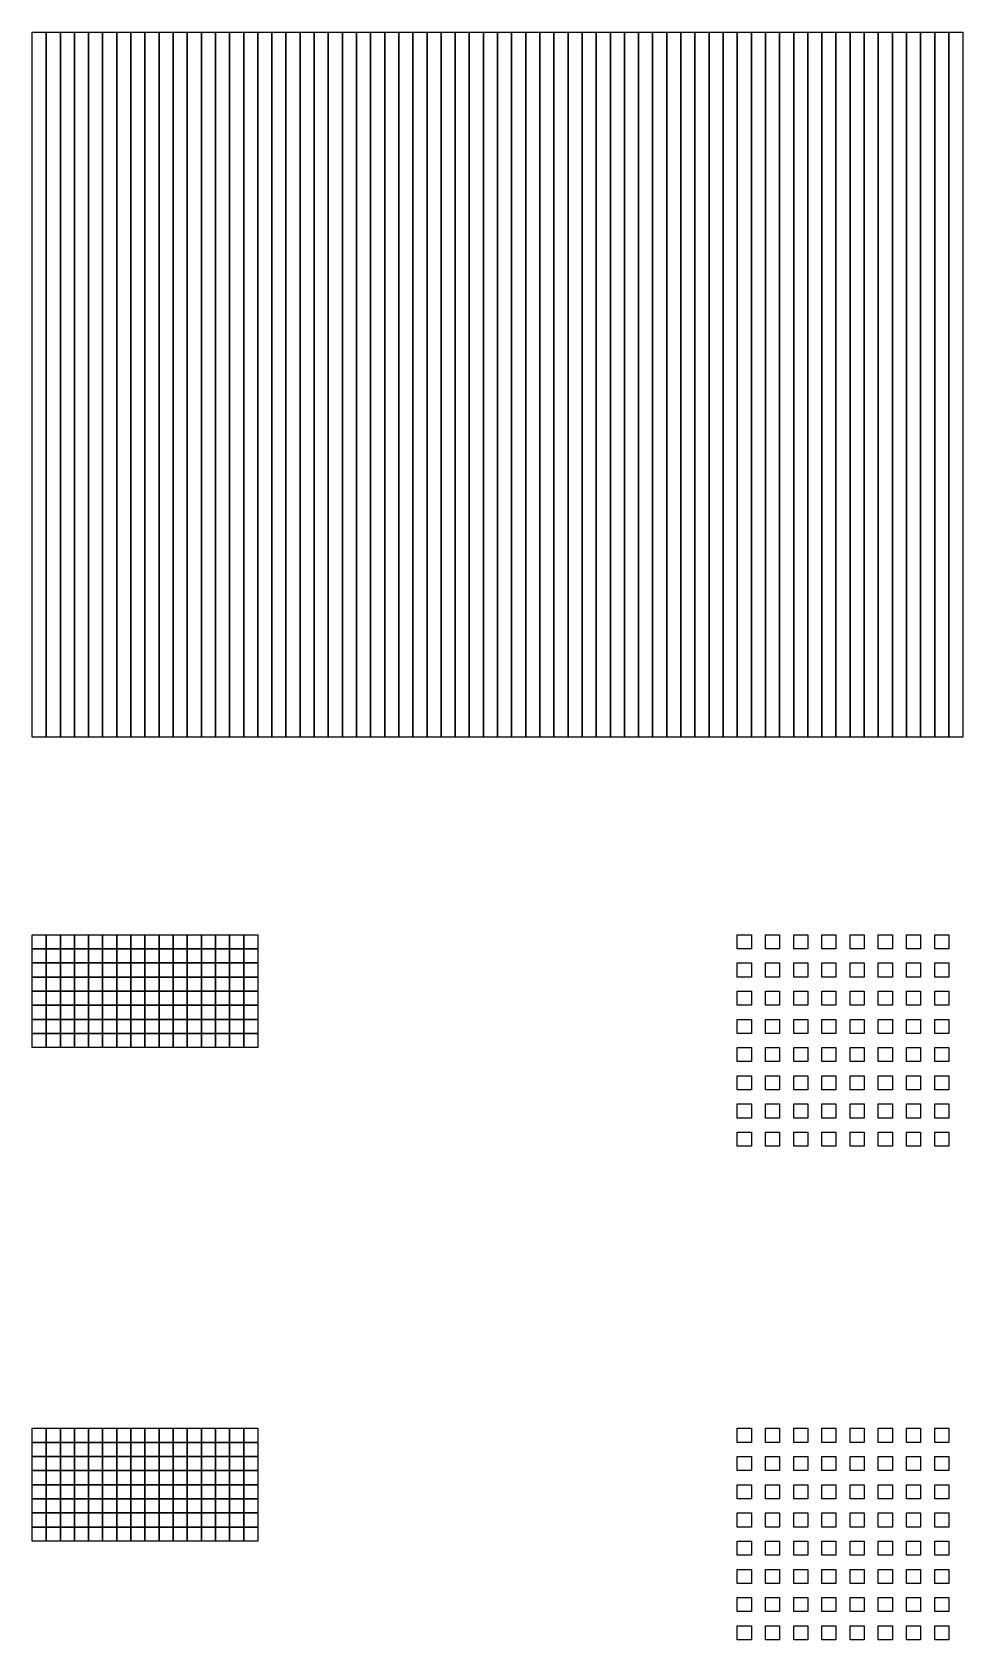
# Model space of a CAD drawing. Extents: x 0 to 780, y -350 to 670.
# Drawn here: x 100 to 165.5, y 416 to 530 of the extents above; entities that cross this region are included whole.
import ezdxf

# ---------------------------------------------------------------- set-up
doc = ezdxf.new("R2010")
doc.units = 0
for name, color, linetype in [('layer000', 1, 'CONTINUOUS'), ('layer001', 2, 'CONTINUOUS'), ('layer002', 3, 'CONTINUOUS'), ('layer003', 4, 'CONTINUOUS'), ('layer004', 5, 'CONTINUOUS'), ('layer005', 6, 'CONTINUOUS'), ('layer006', 7, 'CONTINUOUS'), ('layer007', 8, 'CONTINUOUS'), ('layer008', 9, 'CONTINUOUS'), ('layer009', 10, 'CONTINUOUS'), ('layer010', 11, 'CONTINUOUS'), ('layer011', 12, 'CONTINUOUS'), ('layer012', 13, 'CONTINUOUS'), ('layer013', 14, 'CONTINUOUS'), ('layer014', 15, 'CONTINUOUS'), ('layer015', 16, 'CONTINUOUS'), ('layer016', 17, 'CONTINUOUS'), ('layer017', 18, 'CONTINUOUS'), ('layer018', 19, 'CONTINUOUS'), ('layer019', 20, 'CONTINUOUS'), ('layer020', 21, 'CONTINUOUS'), ('layer021', 22, 'CONTINUOUS'), ('layer022', 23, 'CONTINUOUS'), ('layer023', 24, 'CONTINUOUS'), ('layer024', 25, 'CONTINUOUS'), ('layer025', 26, 'CONTINUOUS'), ('layer026', 27, 'CONTINUOUS'), ('layer027', 28, 'CONTINUOUS'), ('layer028', 29, 'CONTINUOUS'), ('layer029', 30, 'CONTINUOUS'), ('layer030', 31, 'CONTINUOUS'), ('layer031', 32, 'CONTINUOUS'), ('layer032', 33, 'CONTINUOUS'), ('layer033', 34, 'CONTINUOUS'), ('layer034', 35, 'CONTINUOUS'), ('layer035', 36, 'CONTINUOUS'), ('layer036', 37, 'CONTINUOUS'), ('layer037', 38, 'CONTINUOUS'), ('layer038', 39, 'CONTINUOUS'), ('layer039', 40, 'CONTINUOUS'), ('layer040', 41, 'CONTINUOUS'), ('layer041', 42, 'CONTINUOUS'), ('layer042', 43, 'CONTINUOUS'), ('layer043', 44, 'CONTINUOUS'), ('layer044', 45, 'CONTINUOUS'), ('layer045', 46, 'CONTINUOUS'), ('layer046', 47, 'CONTINUOUS'), ('layer047', 48, 'CONTINUOUS'), ('layer048', 49, 'CONTINUOUS'), ('layer049', 50, 'CONTINUOUS'), ('layer050', 51, 'CONTINUOUS'), ('layer051', 52, 'CONTINUOUS'), ('layer052', 53, 'CONTINUOUS'), ('layer053', 54, 'CONTINUOUS'), ('layer054', 55, 'CONTINUOUS'), ('layer055', 56, 'CONTINUOUS'), ('layer056', 57, 'CONTINUOUS'), ('layer057', 58, 'CONTINUOUS'), ('layer058', 59, 'CONTINUOUS'), ('layer059', 60, 'CONTINUOUS'), ('layer060', 61, 'CONTINUOUS'), ('layer061', 62, 'CONTINUOUS'), ('layer062', 63, 'CONTINUOUS'), ('layer063', 64, 'CONTINUOUS'), ('layer064', 65, 'CONTINUOUS'), ('layer065', 66, 'CONTINUOUS'), ('layer066', 67, 'CONTINUOUS'), ('layer067', 68, 'CONTINUOUS'), ('layer068', 69, 'CONTINUOUS'), ('layer069', 70, 'CONTINUOUS'), ('layer070', 71, 'CONTINUOUS'), ('layer071', 72, 'CONTINUOUS'), ('layer072', 73, 'CONTINUOUS'), ('layer073', 74, 'CONTINUOUS'), ('layer074', 75, 'CONTINUOUS'), ('layer075', 76, 'CONTINUOUS'), ('layer076', 77, 'CONTINUOUS'), ('layer077', 78, 'CONTINUOUS'), ('layer078', 79, 'CONTINUOUS'), ('layer079', 80, 'CONTINUOUS'), ('layer080', 81, 'CONTINUOUS'), ('layer081', 82, 'CONTINUOUS'), ('layer082', 83, 'CONTINUOUS'), ('layer083', 84, 'CONTINUOUS'), ('layer084', 85, 'CONTINUOUS'), ('layer085', 86, 'CONTINUOUS'), ('layer086', 87, 'CONTINUOUS'), ('layer087', 88, 'CONTINUOUS'), ('layer088', 89, 'CONTINUOUS'), ('layer089', 90, 'CONTINUOUS'), ('layer090', 91, 'CONTINUOUS'), ('layer091', 92, 'CONTINUOUS'), ('layer092', 93, 'CONTINUOUS'), ('layer093', 94, 'CONTINUOUS'), ('layer094', 95, 'CONTINUOUS'), ('layer095', 96, 'CONTINUOUS'), ('layer096', 97, 'CONTINUOUS'), ('layer097', 98, 'CONTINUOUS'), ('layer098', 99, 'CONTINUOUS'), ('layer099', 100, 'CONTINUOUS'), ('layer100', 101, 'CONTINUOUS'), ('layer101', 102, 'CONTINUOUS'), ('layer102', 103, 'CONTINUOUS'), ('layer103', 104, 'CONTINUOUS'), ('layer104', 105, 'CONTINUOUS'), ('layer105', 106, 'CONTINUOUS'), ('layer106', 107, 'CONTINUOUS'), ('layer107', 108, 'CONTINUOUS'), ('layer108', 109, 'CONTINUOUS'), ('layer109', 110, 'CONTINUOUS'), ('layer110', 111, 'CONTINUOUS'), ('layer111', 112, 'CONTINUOUS'), ('layer112', 113, 'CONTINUOUS'), ('layer113', 114, 'CONTINUOUS'), ('layer114', 115, 'CONTINUOUS'), ('layer115', 116, 'CONTINUOUS'), ('layer116', 117, 'CONTINUOUS'), ('layer117', 118, 'CONTINUOUS'), ('layer118', 119, 'CONTINUOUS'), ('layer119', 120, 'CONTINUOUS'), ('layer120', 121, 'CONTINUOUS'), ('layer121', 122, 'CONTINUOUS'), ('layer122', 123, 'CONTINUOUS'), ('layer123', 124, 'CONTINUOUS'), ('layer124', 125, 'CONTINUOUS'), ('layer125', 126, 'CONTINUOUS'), ('layer126', 127, 'CONTINUOUS'), ('layer127', 128, 'CONTINUOUS')]:
    doc.layers.add(name, color=color, linetype=linetype)

# ---------------------------------------------------------------- blocks, each defined once
blk = doc.blocks.new('gs_matrix_1um')
at = {"layer": 'layer000'}
for points in [[(100, 430), (100, 431), (101, 431), (101, 430)], [(150, 430), (150, 431), (151, 431), (151, 430)]]:
    blk.add_lwpolyline(points, close=True, dxfattribs=at)
at = {"layer": 'layer001'}
for points in [[(101, 430), (101, 431), (102, 431), (102, 430)], [(152, 430), (152, 431), (153, 431), (153, 430)]]:
    blk.add_lwpolyline(points, close=True, dxfattribs=at)
at = {"layer": 'layer002'}
for points in [[(102, 430), (102, 431), (103, 431), (103, 430)], [(154, 430), (154, 431), (155, 431), (155, 430)]]:
    blk.add_lwpolyline(points, close=True, dxfattribs=at)
at = {"layer": 'layer003'}
for points in [[(103, 430), (103, 431), (104, 431), (104, 430)], [(156, 430), (156, 431), (157, 431), (157, 430)]]:
    blk.add_lwpolyline(points, close=True, dxfattribs=at)
at = {"layer": 'layer004'}
for points in [[(104, 430), (104, 431), (105, 431), (105, 430)], [(158, 430), (158, 431), (159, 431), (159, 430)]]:
    blk.add_lwpolyline(points, close=True, dxfattribs=at)
at = {"layer": 'layer005'}
for points in [[(105, 430), (105, 431), (106, 431), (106, 430)], [(160, 430), (160, 431), (161, 431), (161, 430)]]:
    blk.add_lwpolyline(points, close=True, dxfattribs=at)
at = {"layer": 'layer006'}
for points in [[(106, 430), (106, 431), (107, 431), (107, 430)], [(162, 430), (162, 431), (163, 431), (163, 430)]]:
    blk.add_lwpolyline(points, close=True, dxfattribs=at)
at = {"layer": 'layer007'}
for points in [[(107, 430), (107, 431), (108, 431), (108, 430)], [(164, 430), (164, 431), (165, 431), (165, 430)]]:
    blk.add_lwpolyline(points, close=True, dxfattribs=at)
at = {"layer": 'layer008'}
blk.add_lwpolyline([(108, 430), (108, 431), (109, 431), (109, 430)], close=True, dxfattribs=at)
at = {"layer": 'layer009'}
blk.add_lwpolyline([(109, 430), (109, 431), (110, 431), (110, 430)], close=True, dxfattribs=at)
at = {"layer": 'layer010'}
blk.add_lwpolyline([(110, 430), (110, 431), (111, 431), (111, 430)], close=True, dxfattribs=at)
at = {"layer": 'layer011'}
blk.add_lwpolyline([(111, 430), (111, 431), (112, 431), (112, 430)], close=True, dxfattribs=at)
at = {"layer": 'layer012'}
blk.add_lwpolyline([(112, 430), (112, 431), (113, 431), (113, 430)], close=True, dxfattribs=at)
at = {"layer": 'layer013'}
blk.add_lwpolyline([(113, 430), (113, 431), (114, 431), (114, 430)], close=True, dxfattribs=at)
at = {"layer": 'layer014'}
blk.add_lwpolyline([(114, 430), (114, 431), (115, 431), (115, 430)], close=True, dxfattribs=at)
at = {"layer": 'layer015'}
blk.add_lwpolyline([(115, 430), (115, 431), (116, 431), (116, 430)], close=True, dxfattribs=at)
at = {"layer": 'layer016'}
for points in [[(100, 429), (100, 430), (101, 430), (101, 429)], [(150, 428), (150, 429), (151, 429), (151, 428)]]:
    blk.add_lwpolyline(points, close=True, dxfattribs=at)
at = {"layer": 'layer017'}
for points in [[(101, 429), (101, 430), (102, 430), (102, 429)], [(152, 428), (152, 429), (153, 429), (153, 428)]]:
    blk.add_lwpolyline(points, close=True, dxfattribs=at)
at = {"layer": 'layer018'}
for points in [[(102, 429), (102, 430), (103, 430), (103, 429)], [(154, 428), (154, 429), (155, 429), (155, 428)]]:
    blk.add_lwpolyline(points, close=True, dxfattribs=at)
at = {"layer": 'layer019'}
for points in [[(103, 429), (103, 430), (104, 430), (104, 429)], [(156, 428), (156, 429), (157, 429), (157, 428)]]:
    blk.add_lwpolyline(points, close=True, dxfattribs=at)
at = {"layer": 'layer020'}
for points in [[(104, 429), (104, 430), (105, 430), (105, 429)], [(158, 428), (158, 429), (159, 429), (159, 428)]]:
    blk.add_lwpolyline(points, close=True, dxfattribs=at)
at = {"layer": 'layer021'}
for points in [[(105, 429), (105, 430), (106, 430), (106, 429)], [(160, 428), (160, 429), (161, 429), (161, 428)]]:
    blk.add_lwpolyline(points, close=True, dxfattribs=at)
at = {"layer": 'layer022'}
for points in [[(106, 429), (106, 430), (107, 430), (107, 429)], [(162, 428), (162, 429), (163, 429), (163, 428)]]:
    blk.add_lwpolyline(points, close=True, dxfattribs=at)
at = {"layer": 'layer023'}
for points in [[(107, 429), (107, 430), (108, 430), (108, 429)], [(164, 428), (164, 429), (165, 429), (165, 428)]]:
    blk.add_lwpolyline(points, close=True, dxfattribs=at)
at = {"layer": 'layer024'}
blk.add_lwpolyline([(108, 429), (108, 430), (109, 430), (109, 429)], close=True, dxfattribs=at)
at = {"layer": 'layer025'}
blk.add_lwpolyline([(109, 429), (109, 430), (110, 430), (110, 429)], close=True, dxfattribs=at)
at = {"layer": 'layer026'}
blk.add_lwpolyline([(110, 429), (110, 430), (111, 430), (111, 429)], close=True, dxfattribs=at)
at = {"layer": 'layer027'}
blk.add_lwpolyline([(111, 429), (111, 430), (112, 430), (112, 429)], close=True, dxfattribs=at)
at = {"layer": 'layer028'}
blk.add_lwpolyline([(112, 429), (112, 430), (113, 430), (113, 429)], close=True, dxfattribs=at)
at = {"layer": 'layer029'}
blk.add_lwpolyline([(113, 429), (113, 430), (114, 430), (114, 429)], close=True, dxfattribs=at)
at = {"layer": 'layer030'}
blk.add_lwpolyline([(114, 429), (114, 430), (115, 430), (115, 429)], close=True, dxfattribs=at)
at = {"layer": 'layer031'}
blk.add_lwpolyline([(115, 429), (115, 430), (116, 430), (116, 429)], close=True, dxfattribs=at)
at = {"layer": 'layer032'}
for points in [[(100, 428), (100, 429), (101, 429), (101, 428)], [(150, 426), (150, 427), (151, 427), (151, 426)]]:
    blk.add_lwpolyline(points, close=True, dxfattribs=at)
at = {"layer": 'layer033'}
for points in [[(101, 428), (101, 429), (102, 429), (102, 428)], [(152, 426), (152, 427), (153, 427), (153, 426)]]:
    blk.add_lwpolyline(points, close=True, dxfattribs=at)
at = {"layer": 'layer034'}
for points in [[(102, 428), (102, 429), (103, 429), (103, 428)], [(154, 426), (154, 427), (155, 427), (155, 426)]]:
    blk.add_lwpolyline(points, close=True, dxfattribs=at)
at = {"layer": 'layer035'}
for points in [[(103, 428), (103, 429), (104, 429), (104, 428)], [(156, 426), (156, 427), (157, 427), (157, 426)]]:
    blk.add_lwpolyline(points, close=True, dxfattribs=at)
at = {"layer": 'layer036'}
for points in [[(104, 428), (104, 429), (105, 429), (105, 428)], [(158, 426), (158, 427), (159, 427), (159, 426)]]:
    blk.add_lwpolyline(points, close=True, dxfattribs=at)
at = {"layer": 'layer037'}
for points in [[(105, 428), (105, 429), (106, 429), (106, 428)], [(160, 426), (160, 427), (161, 427), (161, 426)]]:
    blk.add_lwpolyline(points, close=True, dxfattribs=at)
at = {"layer": 'layer038'}
for points in [[(106, 428), (106, 429), (107, 429), (107, 428)], [(162, 426), (162, 427), (163, 427), (163, 426)]]:
    blk.add_lwpolyline(points, close=True, dxfattribs=at)
at = {"layer": 'layer039'}
for points in [[(107, 428), (107, 429), (108, 429), (108, 428)], [(164, 426), (164, 427), (165, 427), (165, 426)]]:
    blk.add_lwpolyline(points, close=True, dxfattribs=at)
at = {"layer": 'layer040'}
blk.add_lwpolyline([(108, 428), (108, 429), (109, 429), (109, 428)], close=True, dxfattribs=at)
at = {"layer": 'layer041'}
blk.add_lwpolyline([(109, 428), (109, 429), (110, 429), (110, 428)], close=True, dxfattribs=at)
at = {"layer": 'layer042'}
blk.add_lwpolyline([(110, 428), (110, 429), (111, 429), (111, 428)], close=True, dxfattribs=at)
at = {"layer": 'layer043'}
blk.add_lwpolyline([(111, 428), (111, 429), (112, 429), (112, 428)], close=True, dxfattribs=at)
at = {"layer": 'layer044'}
blk.add_lwpolyline([(112, 428), (112, 429), (113, 429), (113, 428)], close=True, dxfattribs=at)
at = {"layer": 'layer045'}
blk.add_lwpolyline([(113, 428), (113, 429), (114, 429), (114, 428)], close=True, dxfattribs=at)
at = {"layer": 'layer046'}
blk.add_lwpolyline([(114, 428), (114, 429), (115, 429), (115, 428)], close=True, dxfattribs=at)
at = {"layer": 'layer047'}
blk.add_lwpolyline([(115, 428), (115, 429), (116, 429), (116, 428)], close=True, dxfattribs=at)
at = {"layer": 'layer048'}
for points in [[(100, 427), (100, 428), (101, 428), (101, 427)], [(150, 424), (150, 425), (151, 425), (151, 424)]]:
    blk.add_lwpolyline(points, close=True, dxfattribs=at)
at = {"layer": 'layer049'}
for points in [[(101, 427), (101, 428), (102, 428), (102, 427)], [(152, 424), (152, 425), (153, 425), (153, 424)]]:
    blk.add_lwpolyline(points, close=True, dxfattribs=at)
at = {"layer": 'layer050'}
for points in [[(102, 427), (102, 428), (103, 428), (103, 427)], [(154, 424), (154, 425), (155, 425), (155, 424)]]:
    blk.add_lwpolyline(points, close=True, dxfattribs=at)
at = {"layer": 'layer051'}
for points in [[(103, 427), (103, 428), (104, 428), (104, 427)], [(156, 424), (156, 425), (157, 425), (157, 424)]]:
    blk.add_lwpolyline(points, close=True, dxfattribs=at)
at = {"layer": 'layer052'}
for points in [[(104, 427), (104, 428), (105, 428), (105, 427)], [(158, 424), (158, 425), (159, 425), (159, 424)]]:
    blk.add_lwpolyline(points, close=True, dxfattribs=at)
at = {"layer": 'layer053'}
for points in [[(105, 427), (105, 428), (106, 428), (106, 427)], [(160, 424), (160, 425), (161, 425), (161, 424)]]:
    blk.add_lwpolyline(points, close=True, dxfattribs=at)
at = {"layer": 'layer054'}
for points in [[(106, 427), (106, 428), (107, 428), (107, 427)], [(162, 424), (162, 425), (163, 425), (163, 424)]]:
    blk.add_lwpolyline(points, close=True, dxfattribs=at)
at = {"layer": 'layer055'}
for points in [[(107, 427), (107, 428), (108, 428), (108, 427)], [(164, 424), (164, 425), (165, 425), (165, 424)]]:
    blk.add_lwpolyline(points, close=True, dxfattribs=at)
at = {"layer": 'layer056'}
blk.add_lwpolyline([(108, 427), (108, 428), (109, 428), (109, 427)], close=True, dxfattribs=at)
at = {"layer": 'layer057'}
blk.add_lwpolyline([(109, 427), (109, 428), (110, 428), (110, 427)], close=True, dxfattribs=at)
at = {"layer": 'layer058'}
blk.add_lwpolyline([(110, 427), (110, 428), (111, 428), (111, 427)], close=True, dxfattribs=at)
at = {"layer": 'layer059'}
blk.add_lwpolyline([(111, 427), (111, 428), (112, 428), (112, 427)], close=True, dxfattribs=at)
at = {"layer": 'layer060'}
blk.add_lwpolyline([(112, 427), (112, 428), (113, 428), (113, 427)], close=True, dxfattribs=at)
at = {"layer": 'layer061'}
blk.add_lwpolyline([(113, 427), (113, 428), (114, 428), (114, 427)], close=True, dxfattribs=at)
at = {"layer": 'layer062'}
blk.add_lwpolyline([(114, 427), (114, 428), (115, 428), (115, 427)], close=True, dxfattribs=at)
at = {"layer": 'layer063'}
blk.add_lwpolyline([(115, 427), (115, 428), (116, 428), (116, 427)], close=True, dxfattribs=at)
at = {"layer": 'layer064'}
for points in [[(100, 426), (100, 427), (101, 427), (101, 426)], [(150, 422), (150, 423), (151, 423), (151, 422)]]:
    blk.add_lwpolyline(points, close=True, dxfattribs=at)
at = {"layer": 'layer065'}
for points in [[(101, 426), (101, 427), (102, 427), (102, 426)], [(152, 422), (152, 423), (153, 423), (153, 422)]]:
    blk.add_lwpolyline(points, close=True, dxfattribs=at)
at = {"layer": 'layer066'}
for points in [[(102, 426), (102, 427), (103, 427), (103, 426)], [(154, 422), (154, 423), (155, 423), (155, 422)]]:
    blk.add_lwpolyline(points, close=True, dxfattribs=at)
at = {"layer": 'layer067'}
for points in [[(103, 426), (103, 427), (104, 427), (104, 426)], [(156, 422), (156, 423), (157, 423), (157, 422)]]:
    blk.add_lwpolyline(points, close=True, dxfattribs=at)
at = {"layer": 'layer068'}
for points in [[(104, 426), (104, 427), (105, 427), (105, 426)], [(158, 422), (158, 423), (159, 423), (159, 422)]]:
    blk.add_lwpolyline(points, close=True, dxfattribs=at)
at = {"layer": 'layer069'}
for points in [[(105, 426), (105, 427), (106, 427), (106, 426)], [(160, 422), (160, 423), (161, 423), (161, 422)]]:
    blk.add_lwpolyline(points, close=True, dxfattribs=at)
at = {"layer": 'layer070'}
for points in [[(106, 426), (106, 427), (107, 427), (107, 426)], [(162, 422), (162, 423), (163, 423), (163, 422)]]:
    blk.add_lwpolyline(points, close=True, dxfattribs=at)
at = {"layer": 'layer071'}
for points in [[(107, 426), (107, 427), (108, 427), (108, 426)], [(164, 422), (164, 423), (165, 423), (165, 422)]]:
    blk.add_lwpolyline(points, close=True, dxfattribs=at)
at = {"layer": 'layer072'}
blk.add_lwpolyline([(108, 426), (108, 427), (109, 427), (109, 426)], close=True, dxfattribs=at)
at = {"layer": 'layer073'}
blk.add_lwpolyline([(109, 426), (109, 427), (110, 427), (110, 426)], close=True, dxfattribs=at)
at = {"layer": 'layer074'}
blk.add_lwpolyline([(110, 426), (110, 427), (111, 427), (111, 426)], close=True, dxfattribs=at)
at = {"layer": 'layer075'}
blk.add_lwpolyline([(111, 426), (111, 427), (112, 427), (112, 426)], close=True, dxfattribs=at)
at = {"layer": 'layer076'}
blk.add_lwpolyline([(112, 426), (112, 427), (113, 427), (113, 426)], close=True, dxfattribs=at)
at = {"layer": 'layer077'}
blk.add_lwpolyline([(113, 426), (113, 427), (114, 427), (114, 426)], close=True, dxfattribs=at)
at = {"layer": 'layer078'}
blk.add_lwpolyline([(114, 426), (114, 427), (115, 427), (115, 426)], close=True, dxfattribs=at)
at = {"layer": 'layer079'}
blk.add_lwpolyline([(115, 426), (115, 427), (116, 427), (116, 426)], close=True, dxfattribs=at)
at = {"layer": 'layer080'}
for points in [[(100, 425), (100, 426), (101, 426), (101, 425)], [(150, 420), (150, 421), (151, 421), (151, 420)]]:
    blk.add_lwpolyline(points, close=True, dxfattribs=at)
at = {"layer": 'layer081'}
for points in [[(101, 425), (101, 426), (102, 426), (102, 425)], [(152, 420), (152, 421), (153, 421), (153, 420)]]:
    blk.add_lwpolyline(points, close=True, dxfattribs=at)
at = {"layer": 'layer082'}
for points in [[(102, 425), (102, 426), (103, 426), (103, 425)], [(154, 420), (154, 421), (155, 421), (155, 420)]]:
    blk.add_lwpolyline(points, close=True, dxfattribs=at)
at = {"layer": 'layer083'}
for points in [[(103, 425), (103, 426), (104, 426), (104, 425)], [(156, 420), (156, 421), (157, 421), (157, 420)]]:
    blk.add_lwpolyline(points, close=True, dxfattribs=at)
at = {"layer": 'layer084'}
for points in [[(104, 425), (104, 426), (105, 426), (105, 425)], [(158, 420), (158, 421), (159, 421), (159, 420)]]:
    blk.add_lwpolyline(points, close=True, dxfattribs=at)
at = {"layer": 'layer085'}
for points in [[(105, 425), (105, 426), (106, 426), (106, 425)], [(160, 420), (160, 421), (161, 421), (161, 420)]]:
    blk.add_lwpolyline(points, close=True, dxfattribs=at)
at = {"layer": 'layer086'}
for points in [[(106, 425), (106, 426), (107, 426), (107, 425)], [(162, 420), (162, 421), (163, 421), (163, 420)]]:
    blk.add_lwpolyline(points, close=True, dxfattribs=at)
at = {"layer": 'layer087'}
for points in [[(107, 425), (107, 426), (108, 426), (108, 425)], [(164, 420), (164, 421), (165, 421), (165, 420)]]:
    blk.add_lwpolyline(points, close=True, dxfattribs=at)
at = {"layer": 'layer088'}
blk.add_lwpolyline([(108, 425), (108, 426), (109, 426), (109, 425)], close=True, dxfattribs=at)
at = {"layer": 'layer089'}
blk.add_lwpolyline([(109, 425), (109, 426), (110, 426), (110, 425)], close=True, dxfattribs=at)
at = {"layer": 'layer090'}
blk.add_lwpolyline([(110, 425), (110, 426), (111, 426), (111, 425)], close=True, dxfattribs=at)
at = {"layer": 'layer091'}
blk.add_lwpolyline([(111, 425), (111, 426), (112, 426), (112, 425)], close=True, dxfattribs=at)
at = {"layer": 'layer092'}
blk.add_lwpolyline([(112, 425), (112, 426), (113, 426), (113, 425)], close=True, dxfattribs=at)
at = {"layer": 'layer093'}
blk.add_lwpolyline([(113, 425), (113, 426), (114, 426), (114, 425)], close=True, dxfattribs=at)
at = {"layer": 'layer094'}
blk.add_lwpolyline([(114, 425), (114, 426), (115, 426), (115, 425)], close=True, dxfattribs=at)
at = {"layer": 'layer095'}
blk.add_lwpolyline([(115, 425), (115, 426), (116, 426), (116, 425)], close=True, dxfattribs=at)
at = {"layer": 'layer096'}
for points in [[(100, 424), (100, 425), (101, 425), (101, 424)], [(150, 418), (150, 419), (151, 419), (151, 418)]]:
    blk.add_lwpolyline(points, close=True, dxfattribs=at)
at = {"layer": 'layer097'}
for points in [[(101, 424), (101, 425), (102, 425), (102, 424)], [(152, 418), (152, 419), (153, 419), (153, 418)]]:
    blk.add_lwpolyline(points, close=True, dxfattribs=at)
at = {"layer": 'layer098'}
for points in [[(102, 424), (102, 425), (103, 425), (103, 424)], [(154, 418), (154, 419), (155, 419), (155, 418)]]:
    blk.add_lwpolyline(points, close=True, dxfattribs=at)
at = {"layer": 'layer099'}
for points in [[(103, 424), (103, 425), (104, 425), (104, 424)], [(156, 418), (156, 419), (157, 419), (157, 418)]]:
    blk.add_lwpolyline(points, close=True, dxfattribs=at)
at = {"layer": 'layer100'}
for points in [[(104, 424), (104, 425), (105, 425), (105, 424)], [(158, 418), (158, 419), (159, 419), (159, 418)]]:
    blk.add_lwpolyline(points, close=True, dxfattribs=at)
at = {"layer": 'layer101'}
for points in [[(105, 424), (105, 425), (106, 425), (106, 424)], [(160, 418), (160, 419), (161, 419), (161, 418)]]:
    blk.add_lwpolyline(points, close=True, dxfattribs=at)
at = {"layer": 'layer102'}
for points in [[(106, 424), (106, 425), (107, 425), (107, 424)], [(162, 418), (162, 419), (163, 419), (163, 418)]]:
    blk.add_lwpolyline(points, close=True, dxfattribs=at)
at = {"layer": 'layer103'}
for points in [[(107, 424), (107, 425), (108, 425), (108, 424)], [(164, 418), (164, 419), (165, 419), (165, 418)]]:
    blk.add_lwpolyline(points, close=True, dxfattribs=at)
at = {"layer": 'layer104'}
blk.add_lwpolyline([(108, 424), (108, 425), (109, 425), (109, 424)], close=True, dxfattribs=at)
at = {"layer": 'layer105'}
blk.add_lwpolyline([(109, 424), (109, 425), (110, 425), (110, 424)], close=True, dxfattribs=at)
at = {"layer": 'layer106'}
blk.add_lwpolyline([(110, 424), (110, 425), (111, 425), (111, 424)], close=True, dxfattribs=at)
at = {"layer": 'layer107'}
blk.add_lwpolyline([(111, 424), (111, 425), (112, 425), (112, 424)], close=True, dxfattribs=at)
at = {"layer": 'layer108'}
blk.add_lwpolyline([(112, 424), (112, 425), (113, 425), (113, 424)], close=True, dxfattribs=at)
at = {"layer": 'layer109'}
blk.add_lwpolyline([(113, 424), (113, 425), (114, 425), (114, 424)], close=True, dxfattribs=at)
at = {"layer": 'layer110'}
blk.add_lwpolyline([(114, 424), (114, 425), (115, 425), (115, 424)], close=True, dxfattribs=at)
at = {"layer": 'layer111'}
blk.add_lwpolyline([(115, 424), (115, 425), (116, 425), (116, 424)], close=True, dxfattribs=at)
at = {"layer": 'layer112'}
for points in [[(100, 423), (100, 424), (101, 424), (101, 423)], [(150, 416), (150, 417), (151, 417), (151, 416)]]:
    blk.add_lwpolyline(points, close=True, dxfattribs=at)
at = {"layer": 'layer113'}
for points in [[(101, 423), (101, 424), (102, 424), (102, 423)], [(152, 416), (152, 417), (153, 417), (153, 416)]]:
    blk.add_lwpolyline(points, close=True, dxfattribs=at)
at = {"layer": 'layer114'}
for points in [[(102, 423), (102, 424), (103, 424), (103, 423)], [(154, 416), (154, 417), (155, 417), (155, 416)]]:
    blk.add_lwpolyline(points, close=True, dxfattribs=at)
at = {"layer": 'layer115'}
for points in [[(103, 423), (103, 424), (104, 424), (104, 423)], [(156, 416), (156, 417), (157, 417), (157, 416)]]:
    blk.add_lwpolyline(points, close=True, dxfattribs=at)
at = {"layer": 'layer116'}
for points in [[(104, 423), (104, 424), (105, 424), (105, 423)], [(158, 416), (158, 417), (159, 417), (159, 416)]]:
    blk.add_lwpolyline(points, close=True, dxfattribs=at)
at = {"layer": 'layer117'}
for points in [[(105, 423), (105, 424), (106, 424), (106, 423)], [(160, 416), (160, 417), (161, 417), (161, 416)]]:
    blk.add_lwpolyline(points, close=True, dxfattribs=at)
at = {"layer": 'layer118'}
for points in [[(106, 423), (106, 424), (107, 424), (107, 423)], [(162, 416), (162, 417), (163, 417), (163, 416)]]:
    blk.add_lwpolyline(points, close=True, dxfattribs=at)
at = {"layer": 'layer119'}
for points in [[(107, 423), (107, 424), (108, 424), (108, 423)], [(164, 416), (164, 417), (165, 417), (165, 416)]]:
    blk.add_lwpolyline(points, close=True, dxfattribs=at)
at = {"layer": 'layer120'}
blk.add_lwpolyline([(108, 423), (108, 424), (109, 424), (109, 423)], close=True, dxfattribs=at)
at = {"layer": 'layer121'}
blk.add_lwpolyline([(109, 423), (109, 424), (110, 424), (110, 423)], close=True, dxfattribs=at)
at = {"layer": 'layer122'}
blk.add_lwpolyline([(110, 423), (110, 424), (111, 424), (111, 423)], close=True, dxfattribs=at)
at = {"layer": 'layer123'}
blk.add_lwpolyline([(111, 423), (111, 424), (112, 424), (112, 423)], close=True, dxfattribs=at)
at = {"layer": 'layer124'}
blk.add_lwpolyline([(112, 423), (112, 424), (113, 424), (113, 423)], close=True, dxfattribs=at)
at = {"layer": 'layer125'}
blk.add_lwpolyline([(113, 423), (113, 424), (114, 424), (114, 423)], close=True, dxfattribs=at)
at = {"layer": 'layer126'}
blk.add_lwpolyline([(114, 423), (114, 424), (115, 424), (115, 423)], close=True, dxfattribs=at)
at = {"layer": 'layer127'}
blk.add_lwpolyline([(115, 423), (115, 424), (116, 424), (116, 423)], close=True, dxfattribs=at)
blk = doc.blocks.new('gs_matrix_1um_random')
at = {"layer": 'layer001'}
for points in [[(106, 464), (106, 465), (107, 465), (107, 464)], [(111, 464), (111, 465), (112, 465), (112, 464)], [(162, 463), (162, 464), (163, 464), (163, 463)], [(111, 461), (111, 462), (112, 462), (112, 461)], [(112, 460), (112, 461), (113, 461), (113, 460)]]:
    blk.add_lwpolyline(points, close=True, dxfattribs=at)
at = {"layer": 'layer002'}
for points in [[(103, 464), (103, 465), (104, 465), (104, 464)], [(156, 463), (156, 464), (157, 464), (157, 463)], [(110, 462), (110, 463), (111, 463), (111, 462)]]:
    blk.add_lwpolyline(points, close=True, dxfattribs=at)
at = {"layer": 'layer003'}
for points in [[(102, 461), (102, 462), (103, 462), (103, 461)], [(111, 460), (111, 461), (112, 461), (112, 460)], [(101, 459), (101, 460), (102, 460), (102, 459)], [(154, 457), (154, 458), (155, 458), (155, 457)], [(152, 453), (152, 454), (153, 454), (153, 453)]]:
    blk.add_lwpolyline(points, close=True, dxfattribs=at)
at = {"layer": 'layer005'}
blk.add_lwpolyline([(114, 460), (114, 461), (115, 461), (115, 460)], close=True, dxfattribs=at)
at = {"layer": 'layer006'}
blk.add_lwpolyline([(113, 462), (113, 463), (114, 463), (114, 462)], close=True, dxfattribs=at)
at = {"layer": 'layer007'}
for points in [[(103, 460), (103, 461), (104, 461), (104, 460)], [(156, 455), (156, 456), (157, 456), (157, 455)]]:
    blk.add_lwpolyline(points, close=True, dxfattribs=at)
at = {"layer": 'layer008'}
blk.add_lwpolyline([(108, 461), (108, 462), (109, 462), (109, 461)], close=True, dxfattribs=at)
at = {"layer": 'layer013'}
for points in [[(105, 461), (105, 462), (106, 462), (106, 461)], [(112, 459), (112, 460), (113, 460), (113, 459)], [(160, 457), (160, 458), (161, 458), (161, 457)]]:
    blk.add_lwpolyline(points, close=True, dxfattribs=at)
at = {"layer": 'layer014'}
for points in [[(103, 465), (103, 466), (104, 466), (104, 465)], [(156, 465), (156, 466), (157, 466), (157, 465)], [(115, 463), (115, 464), (116, 464), (116, 463)], [(115, 459), (115, 460), (116, 460), (116, 459)]]:
    blk.add_lwpolyline(points, close=True, dxfattribs=at)
at = {"layer": 'layer017'}
for points in [[(101, 461), (101, 462), (102, 462), (102, 461)], [(105, 459), (105, 460), (106, 460), (106, 459)], [(152, 457), (152, 458), (153, 458), (153, 457)], [(160, 453), (160, 454), (161, 454), (161, 453)]]:
    blk.add_lwpolyline(points, close=True, dxfattribs=at)
at = {"layer": 'layer020'}
for points in [[(107, 465), (107, 466), (108, 466), (108, 465)], [(164, 465), (164, 466), (165, 466), (165, 465)], [(114, 464), (114, 465), (115, 465), (115, 464)], [(114, 462), (114, 463), (115, 463), (115, 462)]]:
    blk.add_lwpolyline(points, close=True, dxfattribs=at)
at = {"layer": 'layer021'}
for points in [[(102, 463), (102, 464), (103, 464), (103, 463)], [(104, 464), (104, 465), (105, 465), (105, 464)], [(158, 463), (158, 464), (159, 464), (159, 463)], [(154, 461), (154, 462), (155, 462), (155, 461)]]:
    blk.add_lwpolyline(points, close=True, dxfattribs=at)
at = {"layer": 'layer023'}
for points in [[(102, 464), (102, 465), (103, 465), (103, 464)], [(154, 463), (154, 464), (155, 464), (155, 463)], [(113, 458), (113, 459), (114, 459), (114, 458)]]:
    blk.add_lwpolyline(points, close=True, dxfattribs=at)
at = {"layer": 'layer025'}
blk.add_lwpolyline([(114, 458), (114, 459), (115, 459), (115, 458)], close=True, dxfattribs=at)
at = {"layer": 'layer029'}
blk.add_lwpolyline([(109, 464), (109, 465), (110, 465), (110, 464)], close=True, dxfattribs=at)
at = {"layer": 'layer032'}
blk.add_lwpolyline([(115, 464), (115, 465), (116, 465), (116, 464)], close=True, dxfattribs=at)
at = {"layer": 'layer033'}
blk.add_lwpolyline([(108, 459), (108, 460), (109, 460), (109, 459)], close=True, dxfattribs=at)
at = {"layer": 'layer034'}
for points in [[(105, 460), (105, 461), (106, 461), (106, 460)], [(160, 455), (160, 456), (161, 456), (161, 455)]]:
    blk.add_lwpolyline(points, close=True, dxfattribs=at)
at = {"layer": 'layer035'}
blk.add_lwpolyline([(108, 460), (108, 461), (109, 461), (109, 460)], close=True, dxfattribs=at)
at = {"layer": 'layer037'}
blk.add_lwpolyline([(110, 464), (110, 465), (111, 465), (111, 464)], close=True, dxfattribs=at)
at = {"layer": 'layer038'}
for points in [[(100, 461), (100, 462), (101, 462), (101, 461)], [(150, 457), (150, 458), (151, 458), (151, 457)]]:
    blk.add_lwpolyline(points, close=True, dxfattribs=at)
at = {"layer": 'layer039'}
for points in [[(106, 458), (106, 459), (107, 459), (107, 458)], [(162, 451), (162, 452), (163, 452), (163, 451)]]:
    blk.add_lwpolyline(points, close=True, dxfattribs=at)
at = {"layer": 'layer041'}
blk.add_lwpolyline([(110, 463), (110, 464), (111, 464), (111, 463)], close=True, dxfattribs=at)
at = {"layer": 'layer043'}
for points in [[(101, 460), (101, 461), (102, 461), (102, 460)], [(107, 459), (107, 460), (108, 460), (108, 459)], [(152, 455), (152, 456), (153, 456), (153, 455)], [(164, 453), (164, 454), (165, 454), (165, 453)]]:
    blk.add_lwpolyline(points, close=True, dxfattribs=at)
at = {"layer": 'layer046'}
for points in [[(102, 462), (102, 463), (103, 463), (103, 462)], [(104, 460), (104, 461), (105, 461), (105, 460)], [(154, 459), (154, 460), (155, 460), (155, 459)], [(158, 455), (158, 456), (159, 456), (159, 455)]]:
    blk.add_lwpolyline(points, close=True, dxfattribs=at)
at = {"layer": 'layer047'}
blk.add_lwpolyline([(114, 459), (114, 460), (115, 460), (115, 459)], close=True, dxfattribs=at)
at = {"layer": 'layer048'}
for points in [[(106, 463), (106, 464), (107, 464), (107, 463)], [(162, 461), (162, 462), (163, 462), (163, 461)]]:
    blk.add_lwpolyline(points, close=True, dxfattribs=at)
at = {"layer": 'layer049'}
blk.add_lwpolyline([(109, 460), (109, 461), (110, 461), (110, 460)], close=True, dxfattribs=at)
at = {"layer": 'layer050'}
for points in [[(104, 462), (104, 463), (105, 463), (105, 462)], [(112, 462), (112, 463), (113, 463), (113, 462)], [(158, 459), (158, 460), (159, 460), (159, 459)]]:
    blk.add_lwpolyline(points, close=True, dxfattribs=at)
at = {"layer": 'layer051'}
for points in [[(101, 465), (101, 466), (102, 466), (102, 465)], [(152, 465), (152, 466), (153, 466), (153, 465)]]:
    blk.add_lwpolyline(points, close=True, dxfattribs=at)
at = {"layer": 'layer052'}
for points in [[(105, 464), (105, 465), (106, 465), (106, 464)], [(160, 463), (160, 464), (161, 464), (161, 463)], [(110, 461), (110, 462), (111, 462), (111, 461)], [(112, 458), (112, 459), (113, 459), (113, 458)]]:
    blk.add_lwpolyline(points, close=True, dxfattribs=at)
at = {"layer": 'layer053'}
for points in [[(115, 460), (115, 461), (116, 461), (116, 460)], [(102, 459), (102, 460), (103, 460), (103, 459)], [(154, 453), (154, 454), (155, 454), (155, 453)]]:
    blk.add_lwpolyline(points, close=True, dxfattribs=at)
at = {"layer": 'layer054'}
for points in [[(106, 462), (106, 463), (107, 463), (107, 462)], [(162, 459), (162, 460), (163, 460), (163, 459)]]:
    blk.add_lwpolyline(points, close=True, dxfattribs=at)
at = {"layer": 'layer057'}
for points in [[(101, 463), (101, 464), (102, 464), (102, 463)], [(152, 461), (152, 462), (153, 462), (153, 461)]]:
    blk.add_lwpolyline(points, close=True, dxfattribs=at)
at = {"layer": 'layer058'}
blk.add_lwpolyline([(108, 463), (108, 464), (109, 464), (109, 463)], close=True, dxfattribs=at)
at = {"layer": 'layer059'}
for points in [[(113, 464), (113, 465), (114, 465), (114, 464)], [(113, 463), (113, 464), (114, 464), (114, 463)], [(104, 461), (104, 462), (105, 462), (105, 461)], [(115, 461), (115, 462), (116, 462), (116, 461)], [(158, 457), (158, 458), (159, 458), (159, 457)]]:
    blk.add_lwpolyline(points, close=True, dxfattribs=at)
at = {"layer": 'layer060'}
for points in [[(106, 465), (106, 466), (107, 466), (107, 465)], [(162, 465), (162, 466), (163, 466), (163, 465)]]:
    blk.add_lwpolyline(points, close=True, dxfattribs=at)
at = {"layer": 'layer061'}
for points in [[(100, 462), (100, 463), (101, 463), (101, 462)], [(101, 462), (101, 463), (102, 463), (102, 462)], [(103, 462), (103, 463), (104, 463), (104, 462)], [(110, 459), (110, 460), (111, 460), (111, 459)], [(150, 459), (150, 460), (151, 460), (151, 459)], [(152, 459), (152, 460), (153, 460), (153, 459)], [(156, 459), (156, 460), (157, 460), (157, 459)], [(105, 458), (105, 459), (106, 459), (106, 458)], [(160, 451), (160, 452), (161, 452), (161, 451)]]:
    blk.add_lwpolyline(points, close=True, dxfattribs=at)
at = {"layer": 'layer062'}
for points in [[(104, 459), (104, 460), (105, 460), (105, 459)], [(158, 453), (158, 454), (159, 454), (159, 453)]]:
    blk.add_lwpolyline(points, close=True, dxfattribs=at)
at = {"layer": 'layer063'}
for points in [[(112, 464), (112, 465), (113, 465), (113, 464)], [(108, 462), (108, 463), (109, 463), (109, 462)]]:
    blk.add_lwpolyline(points, close=True, dxfattribs=at)
at = {"layer": 'layer070'}
for points in [[(100, 460), (100, 461), (101, 461), (101, 460)], [(150, 455), (150, 456), (151, 456), (151, 455)]]:
    blk.add_lwpolyline(points, close=True, dxfattribs=at)
at = {"layer": 'layer071'}
for points in [[(105, 465), (105, 466), (106, 466), (106, 465)], [(160, 465), (160, 466), (161, 466), (161, 465)], [(100, 458), (100, 459), (101, 459), (101, 458)], [(150, 451), (150, 452), (151, 452), (151, 451)]]:
    blk.add_lwpolyline(points, close=True, dxfattribs=at)
at = {"layer": 'layer072'}
blk.add_lwpolyline([(115, 462), (115, 463), (116, 463), (116, 462)], close=True, dxfattribs=at)
at = {"layer": 'layer073'}
blk.add_lwpolyline([(109, 459), (109, 460), (110, 460), (110, 459)], close=True, dxfattribs=at)
at = {"layer": 'layer074'}
for points in [[(112, 465), (112, 466), (113, 466), (113, 465)], [(113, 465), (113, 466), (114, 466), (114, 465)]]:
    blk.add_lwpolyline(points, close=True, dxfattribs=at)
at = {"layer": 'layer075'}
for points in [[(100, 463), (100, 464), (101, 464), (101, 463)], [(150, 461), (150, 462), (151, 462), (151, 461)]]:
    blk.add_lwpolyline(points, close=True, dxfattribs=at)
at = {"layer": 'layer077'}
for points in [[(106, 460), (106, 461), (107, 461), (107, 460)], [(101, 458), (101, 459), (102, 459), (102, 458)], [(162, 455), (162, 456), (163, 456), (163, 455)], [(152, 451), (152, 452), (153, 452), (153, 451)]]:
    blk.add_lwpolyline(points, close=True, dxfattribs=at)
at = {"layer": 'layer079'}
for points in [[(114, 463), (114, 464), (115, 464), (115, 463)], [(108, 458), (108, 459), (109, 459), (109, 458)]]:
    blk.add_lwpolyline(points, close=True, dxfattribs=at)
at = {"layer": 'layer080'}
for points in [[(107, 460), (107, 461), (108, 461), (108, 460)], [(164, 455), (164, 456), (165, 456), (165, 455)]]:
    blk.add_lwpolyline(points, close=True, dxfattribs=at)
at = {"layer": 'layer081'}
blk.add_lwpolyline([(110, 458), (110, 459), (111, 459), (111, 458)], close=True, dxfattribs=at)
at = {"layer": 'layer082'}
blk.add_lwpolyline([(110, 465), (110, 466), (111, 466), (111, 465)], close=True, dxfattribs=at)
at = {"layer": 'layer083'}
blk.add_lwpolyline([(112, 461), (112, 462), (113, 462), (113, 461)], close=True, dxfattribs=at)
at = {"layer": 'layer084'}
for points in [[(107, 458), (107, 459), (108, 459), (108, 458)], [(164, 451), (164, 452), (165, 452), (165, 451)]]:
    blk.add_lwpolyline(points, close=True, dxfattribs=at)
at = {"layer": 'layer086'}
for points in [[(111, 465), (111, 466), (112, 466), (112, 465)], [(102, 458), (102, 459), (103, 459), (103, 458)], [(154, 451), (154, 452), (155, 452), (155, 451)]]:
    blk.add_lwpolyline(points, close=True, dxfattribs=at)
at = {"layer": 'layer087'}
for points in [[(114, 465), (114, 466), (115, 466), (115, 465)], [(107, 464), (107, 465), (108, 465), (108, 464)], [(164, 463), (164, 464), (165, 464), (165, 463)]]:
    blk.add_lwpolyline(points, close=True, dxfattribs=at)
at = {"layer": 'layer088'}
for points in [[(105, 463), (105, 464), (106, 464), (106, 463)], [(103, 461), (103, 462), (104, 462), (104, 461)], [(160, 461), (160, 462), (161, 462), (161, 461)], [(115, 458), (115, 459), (116, 459), (116, 458)], [(156, 457), (156, 458), (157, 458), (157, 457)]]:
    blk.add_lwpolyline(points, close=True, dxfattribs=at)
at = {"layer": 'layer089'}
for points in [[(109, 461), (109, 462), (110, 462), (110, 461)], [(106, 459), (106, 460), (107, 460), (107, 459)], [(162, 453), (162, 454), (163, 454), (163, 453)]]:
    blk.add_lwpolyline(points, close=True, dxfattribs=at)
at = {"layer": 'layer090'}
for points in [[(107, 463), (107, 464), (108, 464), (108, 463)], [(164, 461), (164, 462), (165, 462), (165, 461)]]:
    blk.add_lwpolyline(points, close=True, dxfattribs=at)
at = {"layer": 'layer091'}
for points in [[(112, 463), (112, 464), (113, 464), (113, 463)], [(113, 461), (113, 462), (114, 462), (114, 461)]]:
    blk.add_lwpolyline(points, close=True, dxfattribs=at)
at = {"layer": 'layer092'}
for points in [[(102, 465), (102, 466), (103, 466), (103, 465)], [(154, 465), (154, 466), (155, 466), (155, 465)], [(103, 459), (103, 460), (104, 460), (104, 459)], [(156, 453), (156, 454), (157, 454), (157, 453)]]:
    blk.add_lwpolyline(points, close=True, dxfattribs=at)
at = {"layer": 'layer094'}
blk.add_lwpolyline([(113, 459), (113, 460), (114, 460), (114, 459)], close=True, dxfattribs=at)
at = {"layer": 'layer099'}
for points in [[(100, 464), (100, 465), (101, 465), (101, 464)], [(150, 463), (150, 464), (151, 464), (151, 463)], [(111, 459), (111, 460), (112, 460), (112, 459)]]:
    blk.add_lwpolyline(points, close=True, dxfattribs=at)
at = {"layer": 'layer100'}
blk.add_lwpolyline([(111, 462), (111, 463), (112, 463), (112, 462)], close=True, dxfattribs=at)
at = {"layer": 'layer102'}
for points in [[(100, 465), (100, 466), (101, 466), (101, 465)], [(108, 465), (108, 466), (109, 466), (109, 465)], [(150, 465), (150, 466), (151, 466), (151, 465)]]:
    blk.add_lwpolyline(points, close=True, dxfattribs=at)
at = {"layer": 'layer103'}
for points in [[(101, 464), (101, 465), (102, 465), (102, 464)], [(152, 463), (152, 464), (153, 464), (153, 463)], [(110, 460), (110, 461), (111, 461), (111, 460)]]:
    blk.add_lwpolyline(points, close=True, dxfattribs=at)
at = {"layer": 'layer105'}
for points in [[(100, 459), (100, 460), (101, 460), (101, 459)], [(150, 453), (150, 454), (151, 454), (151, 453)]]:
    blk.add_lwpolyline(points, close=True, dxfattribs=at)
at = {"layer": 'layer106'}
for points in [[(104, 465), (104, 466), (105, 466), (105, 465)], [(158, 465), (158, 466), (159, 466), (159, 465)]]:
    blk.add_lwpolyline(points, close=True, dxfattribs=at)
at = {"layer": 'layer107'}
for points in [[(104, 463), (104, 464), (105, 464), (105, 463)], [(108, 464), (108, 465), (109, 465), (109, 464)], [(105, 462), (105, 463), (106, 463), (106, 462)], [(158, 461), (158, 462), (159, 462), (159, 461)], [(160, 459), (160, 460), (161, 460), (161, 459)]]:
    blk.add_lwpolyline(points, close=True, dxfattribs=at)
at = {"layer": 'layer108'}
blk.add_lwpolyline([(109, 458), (109, 459), (110, 459), (110, 458)], close=True, dxfattribs=at)
at = {"layer": 'layer110'}
for points in [[(114, 461), (114, 462), (115, 462), (115, 461)], [(111, 458), (111, 459), (112, 459), (112, 458)]]:
    blk.add_lwpolyline(points, close=True, dxfattribs=at)
at = {"layer": 'layer113'}
for points in [[(106, 461), (106, 462), (107, 462), (107, 461)], [(162, 457), (162, 458), (163, 458), (163, 457)]]:
    blk.add_lwpolyline(points, close=True, dxfattribs=at)
at = {"layer": 'layer115'}
for points in [[(107, 462), (107, 463), (108, 463), (108, 462)], [(164, 459), (164, 460), (165, 460), (165, 459)]]:
    blk.add_lwpolyline(points, close=True, dxfattribs=at)
at = {"layer": 'layer116'}
blk.add_lwpolyline([(115, 465), (115, 466), (116, 466), (116, 465)], close=True, dxfattribs=at)
at = {"layer": 'layer120'}
for points in [[(109, 462), (109, 463), (110, 463), (110, 462)], [(104, 458), (104, 459), (105, 459), (105, 458)], [(158, 451), (158, 452), (159, 452), (159, 451)]]:
    blk.add_lwpolyline(points, close=True, dxfattribs=at)
at = {"layer": 'layer121'}
for points in [[(109, 465), (109, 466), (110, 466), (110, 465)], [(107, 461), (107, 462), (108, 462), (108, 461)], [(164, 457), (164, 458), (165, 458), (165, 457)]]:
    blk.add_lwpolyline(points, close=True, dxfattribs=at)
at = {"layer": 'layer123'}
for points in [[(103, 458), (103, 459), (104, 459), (104, 458)], [(156, 451), (156, 452), (157, 452), (157, 451)]]:
    blk.add_lwpolyline(points, close=True, dxfattribs=at)
at = {"layer": 'layer124'}
for points in [[(103, 463), (103, 464), (104, 464), (104, 463)], [(156, 461), (156, 462), (157, 462), (157, 461)], [(102, 460), (102, 461), (103, 461), (103, 460)], [(154, 455), (154, 456), (155, 456), (155, 455)]]:
    blk.add_lwpolyline(points, close=True, dxfattribs=at)
at = {"layer": 'layer125'}
blk.add_lwpolyline([(113, 460), (113, 461), (114, 461), (114, 460)], close=True, dxfattribs=at)
at = {"layer": 'layer126'}
blk.add_lwpolyline([(109, 463), (109, 464), (110, 464), (110, 463)], close=True, dxfattribs=at)
at = {"layer": 'layer127'}
blk.add_lwpolyline([(111, 463), (111, 464), (112, 464), (112, 463)], close=True, dxfattribs=at)
blk = doc.blocks.new('gs_slopes_sublayers_1um')
at = {"layer": 'layer000'}
blk.add_lwpolyline([(100, 480), (100, 530), (101, 530), (101, 480)], close=True, dxfattribs=at)
at = {"layer": 'layer001'}
blk.add_lwpolyline([(101, 480), (101, 530), (102, 530), (102, 480)], close=True, dxfattribs=at)
at = {"layer": 'layer002'}
blk.add_lwpolyline([(102, 480), (102, 530), (103, 530), (103, 480)], close=True, dxfattribs=at)
at = {"layer": 'layer003'}
blk.add_lwpolyline([(103, 480), (103, 530), (104, 530), (104, 480)], close=True, dxfattribs=at)
at = {"layer": 'layer004'}
blk.add_lwpolyline([(104, 480), (104, 530), (105, 530), (105, 480)], close=True, dxfattribs=at)
at = {"layer": 'layer005'}
blk.add_lwpolyline([(105, 480), (105, 530), (106, 530), (106, 480)], close=True, dxfattribs=at)
at = {"layer": 'layer006'}
blk.add_lwpolyline([(106, 480), (106, 530), (107, 530), (107, 480)], close=True, dxfattribs=at)
at = {"layer": 'layer007'}
blk.add_lwpolyline([(107, 480), (107, 530), (108, 530), (108, 480)], close=True, dxfattribs=at)
at = {"layer": 'layer008'}
blk.add_lwpolyline([(108, 480), (108, 530), (109, 530), (109, 480)], close=True, dxfattribs=at)
at = {"layer": 'layer009'}
blk.add_lwpolyline([(109, 480), (109, 530), (110, 530), (110, 480)], close=True, dxfattribs=at)
at = {"layer": 'layer010'}
blk.add_lwpolyline([(110, 480), (110, 530), (111, 530), (111, 480)], close=True, dxfattribs=at)
at = {"layer": 'layer011'}
blk.add_lwpolyline([(111, 480), (111, 530), (112, 530), (112, 480)], close=True, dxfattribs=at)
at = {"layer": 'layer012'}
blk.add_lwpolyline([(112, 480), (112, 530), (113, 530), (113, 480)], close=True, dxfattribs=at)
at = {"layer": 'layer013'}
blk.add_lwpolyline([(113, 480), (113, 530), (114, 530), (114, 480)], close=True, dxfattribs=at)
at = {"layer": 'layer014'}
blk.add_lwpolyline([(114, 480), (114, 530), (115, 530), (115, 480)], close=True, dxfattribs=at)
at = {"layer": 'layer015'}
blk.add_lwpolyline([(115, 480), (115, 530), (116, 530), (116, 480)], close=True, dxfattribs=at)
at = {"layer": 'layer016'}
blk.add_lwpolyline([(116, 480), (116, 530), (117, 530), (117, 480)], close=True, dxfattribs=at)
at = {"layer": 'layer017'}
blk.add_lwpolyline([(117, 480), (117, 530), (118, 530), (118, 480)], close=True, dxfattribs=at)
at = {"layer": 'layer018'}
blk.add_lwpolyline([(118, 480), (118, 530), (119, 530), (119, 480)], close=True, dxfattribs=at)
at = {"layer": 'layer019'}
blk.add_lwpolyline([(119, 480), (119, 530), (120, 530), (120, 480)], close=True, dxfattribs=at)
at = {"layer": 'layer020'}
blk.add_lwpolyline([(120, 480), (120, 530), (121, 530), (121, 480)], close=True, dxfattribs=at)
at = {"layer": 'layer021'}
blk.add_lwpolyline([(121, 480), (121, 530), (122, 530), (122, 480)], close=True, dxfattribs=at)
at = {"layer": 'layer022'}
blk.add_lwpolyline([(122, 480), (122, 530), (123, 530), (123, 480)], close=True, dxfattribs=at)
at = {"layer": 'layer023'}
blk.add_lwpolyline([(123, 480), (123, 530), (124, 530), (124, 480)], close=True, dxfattribs=at)
at = {"layer": 'layer024'}
blk.add_lwpolyline([(124, 480), (124, 530), (125, 530), (125, 480)], close=True, dxfattribs=at)
at = {"layer": 'layer025'}
blk.add_lwpolyline([(125, 480), (125, 530), (126, 530), (126, 480)], close=True, dxfattribs=at)
at = {"layer": 'layer026'}
blk.add_lwpolyline([(126, 480), (126, 530), (127, 530), (127, 480)], close=True, dxfattribs=at)
at = {"layer": 'layer027'}
blk.add_lwpolyline([(127, 480), (127, 530), (128, 530), (128, 480)], close=True, dxfattribs=at)
at = {"layer": 'layer028'}
blk.add_lwpolyline([(128, 480), (128, 530), (129, 530), (129, 480)], close=True, dxfattribs=at)
at = {"layer": 'layer029'}
blk.add_lwpolyline([(129, 480), (129, 530), (130, 530), (130, 480)], close=True, dxfattribs=at)
at = {"layer": 'layer030'}
blk.add_lwpolyline([(130, 480), (130, 530), (131, 530), (131, 480)], close=True, dxfattribs=at)
at = {"layer": 'layer031'}
blk.add_lwpolyline([(131, 480), (131, 530), (132, 530), (132, 480)], close=True, dxfattribs=at)
at = {"layer": 'layer032'}
blk.add_lwpolyline([(132, 480), (132, 530), (133, 530), (133, 480)], close=True, dxfattribs=at)
at = {"layer": 'layer033'}
blk.add_lwpolyline([(133, 480), (133, 530), (134, 530), (134, 480)], close=True, dxfattribs=at)
at = {"layer": 'layer034'}
blk.add_lwpolyline([(134, 480), (134, 530), (135, 530), (135, 480)], close=True, dxfattribs=at)
at = {"layer": 'layer035'}
blk.add_lwpolyline([(135, 480), (135, 530), (136, 530), (136, 480)], close=True, dxfattribs=at)
at = {"layer": 'layer036'}
blk.add_lwpolyline([(136, 480), (136, 530), (137, 530), (137, 480)], close=True, dxfattribs=at)
at = {"layer": 'layer037'}
blk.add_lwpolyline([(137, 480), (137, 530), (138, 530), (138, 480)], close=True, dxfattribs=at)
at = {"layer": 'layer038'}
blk.add_lwpolyline([(138, 480), (138, 530), (139, 530), (139, 480)], close=True, dxfattribs=at)
at = {"layer": 'layer039'}
blk.add_lwpolyline([(139, 480), (139, 530), (140, 530), (140, 480)], close=True, dxfattribs=at)
at = {"layer": 'layer040'}
blk.add_lwpolyline([(140, 480), (140, 530), (141, 530), (141, 480)], close=True, dxfattribs=at)
at = {"layer": 'layer041'}
blk.add_lwpolyline([(141, 480), (141, 530), (142, 530), (142, 480)], close=True, dxfattribs=at)
at = {"layer": 'layer042'}
blk.add_lwpolyline([(142, 480), (142, 530), (143, 530), (143, 480)], close=True, dxfattribs=at)
at = {"layer": 'layer043'}
blk.add_lwpolyline([(143, 480), (143, 530), (144, 530), (144, 480)], close=True, dxfattribs=at)
at = {"layer": 'layer044'}
blk.add_lwpolyline([(144, 480), (144, 530), (145, 530), (145, 480)], close=True, dxfattribs=at)
at = {"layer": 'layer045'}
blk.add_lwpolyline([(145, 480), (145, 530), (146, 530), (146, 480)], close=True, dxfattribs=at)
at = {"layer": 'layer046'}
blk.add_lwpolyline([(146, 480), (146, 530), (147, 530), (147, 480)], close=True, dxfattribs=at)
at = {"layer": 'layer047'}
blk.add_lwpolyline([(147, 480), (147, 530), (148, 530), (148, 480)], close=True, dxfattribs=at)
at = {"layer": 'layer048'}
blk.add_lwpolyline([(148, 480), (148, 530), (149, 530), (149, 480)], close=True, dxfattribs=at)
at = {"layer": 'layer049'}
blk.add_lwpolyline([(149, 480), (149, 530), (150, 530), (150, 480)], close=True, dxfattribs=at)
at = {"layer": 'layer050'}
blk.add_lwpolyline([(150, 480), (150, 530), (151, 530), (151, 480)], close=True, dxfattribs=at)
at = {"layer": 'layer051'}
blk.add_lwpolyline([(151, 480), (151, 530), (152, 530), (152, 480)], close=True, dxfattribs=at)
at = {"layer": 'layer052'}
blk.add_lwpolyline([(152, 480), (152, 530), (153, 530), (153, 480)], close=True, dxfattribs=at)
at = {"layer": 'layer053'}
blk.add_lwpolyline([(153, 480), (153, 530), (154, 530), (154, 480)], close=True, dxfattribs=at)
at = {"layer": 'layer054'}
blk.add_lwpolyline([(154, 480), (154, 530), (155, 530), (155, 480)], close=True, dxfattribs=at)
at = {"layer": 'layer055'}
blk.add_lwpolyline([(155, 480), (155, 530), (156, 530), (156, 480)], close=True, dxfattribs=at)
at = {"layer": 'layer056'}
blk.add_lwpolyline([(156, 480), (156, 530), (157, 530), (157, 480)], close=True, dxfattribs=at)
at = {"layer": 'layer057'}
blk.add_lwpolyline([(157, 480), (157, 530), (158, 530), (158, 480)], close=True, dxfattribs=at)
at = {"layer": 'layer058'}
blk.add_lwpolyline([(158, 480), (158, 530), (159, 530), (159, 480)], close=True, dxfattribs=at)
at = {"layer": 'layer059'}
blk.add_lwpolyline([(159, 480), (159, 530), (160, 530), (160, 480)], close=True, dxfattribs=at)
at = {"layer": 'layer060'}
blk.add_lwpolyline([(160, 480), (160, 530), (161, 530), (161, 480)], close=True, dxfattribs=at)
at = {"layer": 'layer061'}
blk.add_lwpolyline([(161, 480), (161, 530), (162, 530), (162, 480)], close=True, dxfattribs=at)
at = {"layer": 'layer062'}
blk.add_lwpolyline([(162, 480), (162, 530), (163, 530), (163, 480)], close=True, dxfattribs=at)
at = {"layer": 'layer063'}
blk.add_lwpolyline([(163, 480), (163, 530), (164, 530), (164, 480)], close=True, dxfattribs=at)
at = {"layer": 'layer064'}
blk.add_lwpolyline([(164, 480), (164, 530), (165, 530), (165, 480)], close=True, dxfattribs=at)
at = {"layer": 'layer065'}
blk.add_lwpolyline([(165, 480), (165, 530), (166, 530), (166, 480)], close=True, dxfattribs=at)

msp = doc.modelspace()

# ---------------------------------------------------------------- block references
for name in ['gs_slopes_sublayers_1um', 'gs_matrix_1um_random', 'gs_matrix_1um']:
    msp.add_blockref(name, (0, 0))

doc.saveas('drawing.dxf')
